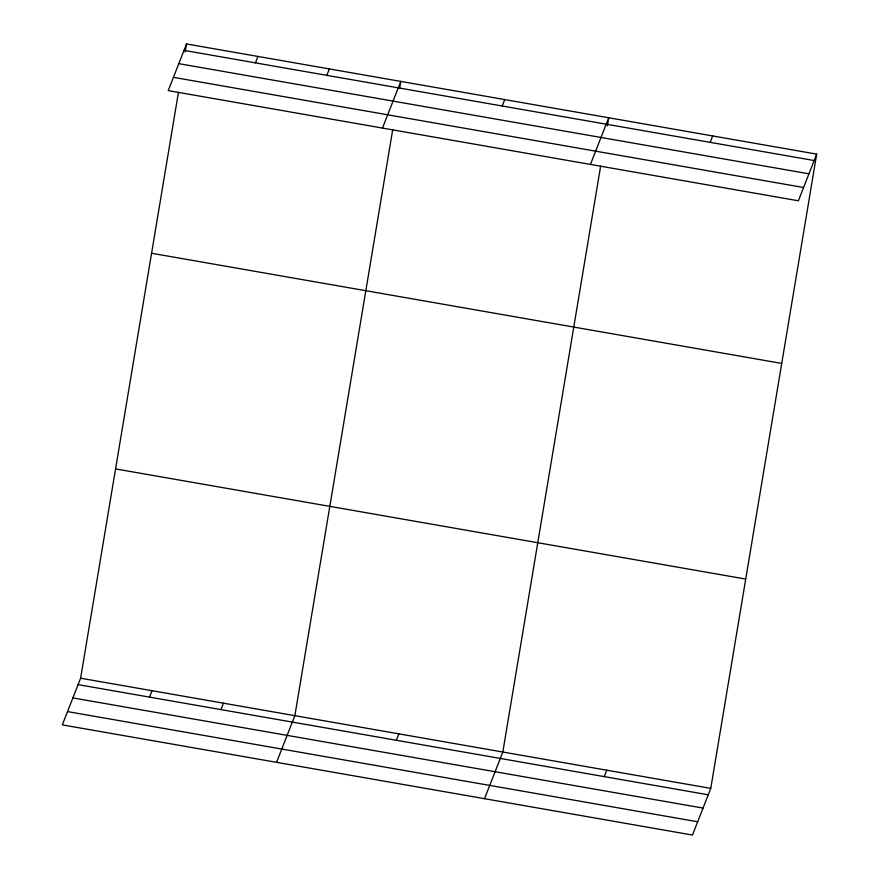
<?xml version="1.0" encoding="UTF-8"?>
<svg xmlns="http://www.w3.org/2000/svg" width="879" height="879" viewBox="0 0 879 879"><rect width="100%" height="100%" fill="white"/><g stroke="black" fill="none" stroke-linecap="round" stroke-linejoin="round"><path stroke-width="1.32" d="M816.679 154.122L798.385 200.786L168.23 90.614L186.524 43.95L816.679 154.122L710.77 788.386L692.476 835.05L62.321 724.878L80.615 678.214L178.459 92.251M185.172 52.004L186.524 43.95M392.704 129.707L294.872 715.671L276.577 762.335M399.648 88.12L400.769 81.406L382.486 128.081M600.654 166.065L502.821 752.028L484.527 798.692M607.378 125.818L608.718 117.764L590.435 164.428M255.415 62.859L257.932 56.432M326.834 75.341L329.35 68.925M149.518 697.124L152.034 690.696M220.937 709.606L223.453 703.178M502.228 106.007L504.744 99.591M396.33 740.272L398.846 733.844M710.177 142.365L712.693 135.937M604.28 776.629L606.796 770.202M183.997 50.378L814.152 160.538M178.8 63.651L808.955 173.822M173.438 77.341L803.593 187.513M151.573 253.251L781.728 363.423M115.567 468.903L745.722 579.074M80.615 678.214L710.77 788.386M78.099 684.631L708.254 794.803M72.891 697.915L703.046 808.087M67.529 711.594L697.684 821.766"/></g></svg>
